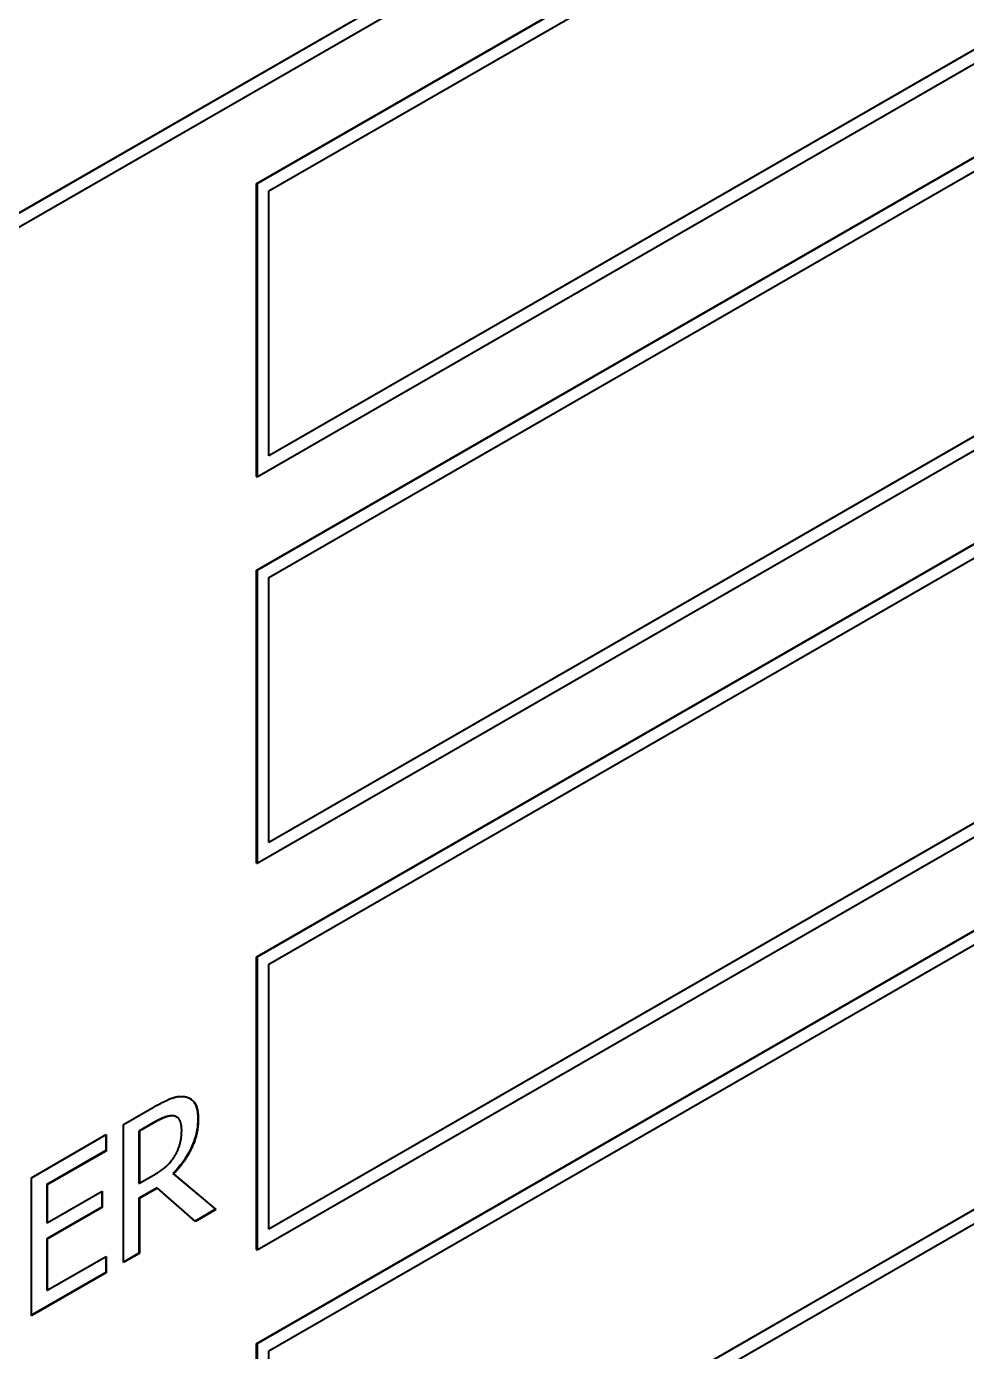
# Model space of a CAD drawing. Header units: inches. Extents: x 6934 to 18973, y 4254 to 7629.
# Drawn here: x 11215.6 to 11226.73, y 6535.79 to 6551.48 of the extents above; entities that cross this region are included whole.
import ezdxf

# ---------------------------------------------------------------- set-up
doc = ezdxf.new("R2010")
doc.units = ezdxf.units.IN
doc.header["$MEASUREMENT"] = 0
doc.layers.add('POWER SUPPLY CASE OUTLINE$0$가시적인 것(ISO)', color=3, linetype='Continuous', lineweight=40, true_color=0x00ff00)
doc.layers.add('POWER SUPPLY CASE OUTLINE$0$가시적인 좁은 것(ISO)', color=3, linetype='Continuous', lineweight=35, true_color=0x00ff00)

msp = doc.modelspace()

# ---------------------------------------------------------------- linework, layer by layer
at = {"layer": 'POWER SUPPLY CASE OUTLINE$0$가시적인 것(ISO)'}
for p, q in [((11205.32, 6543.234), (11237.281, 6561.639)), ((11205.461, 6543.485), (11237.134, 6561.724)), ((11237.14, 6561.721), (11205.461, 6543.479)), ((11218.325, 6549.618), (11237.275, 6560.531)), ((11237.281, 6560.527), (11218.331, 6549.614)), ((11218.472, 6549.532), (11237.14, 6560.282)), ((11218.472, 6546.399), (11237.134, 6557.146)), ((11237.14, 6557.143), (11218.472, 6546.393)), ((11218.331, 6546.148), (11237.281, 6557.061)), ((11218.325, 6545.039), (11237.275, 6555.952)), ((11237.281, 6555.949), (11218.331, 6545.036)), ((11218.472, 6544.954), (11237.14, 6555.704)), ((11218.472, 6541.821), (11237.134, 6552.568)), ((11237.14, 6552.565), (11218.472, 6541.815)), ((11218.331, 6541.57), (11237.281, 6552.483)), ((11218.325, 6540.461), (11237.275, 6551.374)), ((11237.281, 6551.371), (11218.331, 6540.458)), ((11218.472, 6540.376), (11237.14, 6551.126)), ((11218.325, 6546.151), (11218.325, 6549.618)), ((11218.325, 6549.618), (11218.331, 6549.614)), ((11218.331, 6549.614), (11218.331, 6546.148)), ((11218.472, 6546.393), (11218.472, 6549.532)), ((11218.472, 6537.243), (11237.134, 6547.99)), ((11237.14, 6547.986), (11218.472, 6537.236)), ((11218.331, 6536.991), (11237.281, 6547.904)), ((11218.325, 6535.883), (11237.275, 6546.796)), ((11237.281, 6546.792), (11218.331, 6535.88)), ((11218.472, 6535.798), (11237.14, 6546.548)), ((11218.325, 6546.151), (11218.331, 6546.148)), ((11218.325, 6541.573), (11218.325, 6545.039)), ((11218.325, 6545.039), (11218.331, 6545.036)), ((11218.331, 6545.036), (11218.331, 6541.57)), ((11218.472, 6541.815), (11218.472, 6544.954)), ((11218.331, 6532.413), (11237.281, 6543.326)), ((11218.472, 6532.665), (11237.134, 6543.411)), ((11237.14, 6543.408), (11218.472, 6532.658)), ((11218.325, 6541.573), (11218.331, 6541.57)), ((11218.325, 6536.995), (11218.325, 6540.461)), ((11218.325, 6540.461), (11218.331, 6540.458)), ((11218.331, 6540.458), (11218.331, 6536.991)), ((11218.472, 6537.236), (11218.472, 6540.376)), ((11216.751, 6538.476), (11217.115, 6538.686)), ((11217.375, 6538.569), (11217.38, 6538.566)), ((11216.751, 6536.841), (11216.751, 6538.476)), ((11217.12, 6538.507), (11216.933, 6538.399)), ((11216.933, 6538.399), (11216.939, 6538.396)), ((11216.933, 6538.399), (11216.933, 6537.784)), ((11217.125, 6538.503), (11216.939, 6538.396)), ((11216.939, 6538.396), (11216.939, 6537.781)), ((11215.66, 6537.847), (11216.544, 6538.357)), ((11216.539, 6538.354), (11216.539, 6538.167)), ((11216.544, 6538.357), (11216.544, 6538.163)), ((11216.539, 6538.167), (11215.842, 6537.765)), ((11216.544, 6538.163), (11215.848, 6537.762)), ((11216.539, 6538.167), (11216.544, 6538.163)), ((11215.66, 6536.212), (11215.66, 6537.847)), ((11216.933, 6537.784), (11216.939, 6537.781)), ((11216.939, 6537.781), (11217.104, 6537.876)), ((11217.336, 6537.896), (11217.342, 6537.893)), ((11217.336, 6537.896), (11217.84, 6537.474)), ((11217.342, 6537.893), (11217.845, 6537.471)), ((11215.842, 6537.765), (11215.842, 6537.318)), ((11215.842, 6537.765), (11215.848, 6537.762)), ((11215.848, 6537.762), (11215.848, 6537.314)), ((11215.848, 6537.314), (11216.497, 6537.688)), ((11216.492, 6537.685), (11216.492, 6537.498)), ((11216.497, 6537.688), (11216.497, 6537.495)), ((11217.148, 6537.727), (11216.933, 6537.603)), ((11217.154, 6537.723), (11216.939, 6537.599)), ((11217.148, 6537.727), (11217.154, 6537.723)), ((11217.601, 6537.33), (11217.154, 6537.723)), ((11216.492, 6537.498), (11215.842, 6537.124)), ((11216.497, 6537.495), (11215.848, 6537.121)), ((11216.492, 6537.498), (11216.497, 6537.495)), ((11216.933, 6537.603), (11216.939, 6537.599)), ((11216.933, 6537.603), (11216.933, 6536.952)), ((11216.939, 6537.599), (11216.939, 6536.949)), ((11217.84, 6537.474), (11217.597, 6537.334)), ((11217.845, 6537.471), (11217.601, 6537.33)), ((11217.84, 6537.474), (11217.845, 6537.471)), ((11215.842, 6537.318), (11215.848, 6537.314)), ((11215.842, 6537.124), (11215.842, 6536.517)), ((11215.842, 6537.124), (11215.848, 6537.121)), ((11215.848, 6537.121), (11215.848, 6536.514)), ((11218.325, 6536.995), (11218.331, 6536.991)), ((11215.848, 6536.514), (11216.544, 6536.915)), ((11216.539, 6536.912), (11216.539, 6536.725)), ((11216.544, 6536.915), (11216.544, 6536.722)), ((11216.933, 6536.952), (11216.751, 6536.847)), ((11216.939, 6536.949), (11216.751, 6536.841)), ((11216.933, 6536.952), (11216.939, 6536.949)), ((11216.539, 6536.725), (11215.66, 6536.219)), ((11216.544, 6536.722), (11215.66, 6536.212)), ((11216.539, 6536.725), (11216.544, 6536.722)), ((11215.842, 6536.517), (11215.848, 6536.514)), ((11218.325, 6532.416), (11218.325, 6535.883)), ((11218.325, 6535.883), (11218.331, 6535.88)), ((11218.331, 6535.88), (11218.331, 6532.413)), ((11218.472, 6532.658), (11218.472, 6535.798))]:
    msp.add_line(p, q, dxfattribs=at)
for points, degree in [([(11217.115, 6538.686), (11217.237, 6538.755), (11217.401, 6538.819), (11217.475, 6538.807)], 2), ([(11217.475, 6538.807), (11217.55, 6538.794), (11217.635, 6538.67), (11217.635, 6538.541)], 2), ([(11217.35, 6538.577), (11217.31, 6538.584), (11217.203, 6538.548), (11217.125, 6538.503)], 2), ([(11217.375, 6538.569), (11217.365, 6538.574), (11217.355, 6538.578), (11217.344, 6538.58)], 3), ([(11217.439, 6538.411), (11217.439, 6538.483), (11217.396, 6538.568), (11217.35, 6538.577)], 2), ([(11217.635, 6538.541), (11217.635, 6538.362), (11217.477, 6538.029), (11217.342, 6537.893)], 2), ([(11217.359, 6538.108), (11217.401, 6538.177), (11217.439, 6538.326), (11217.439, 6538.411)], 2), ([(11217.104, 6537.876), (11217.185, 6537.923), (11217.315, 6538.031), (11217.359, 6538.108)], 2)]:
    msp.add_open_spline(points, degree=degree, dxfattribs=at)
for points, knots in [([(11217.532, 6538.787), (11217.538, 6538.783), (11217.544, 6538.78), (11217.573, 6538.757), (11217.592, 6538.733), (11217.623, 6538.658), (11217.63, 6538.603), (11217.63, 6538.545)], [-0.05042298, -0.05042298, -0.05042298, -0.05042298, -0.04588995, -0.04588995, -0.0266657, -0.0266657, 0, 0, 0, 0]), ([(11217.344, 6538.58), (11217.316, 6538.585), (11217.284, 6538.581), (11217.227, 6538.561), (11217.187, 6538.546), (11217.12, 6538.507)], [-0.08567867, -0.08567867, -0.08567867, -0.08567867, -0.03584693, -0.03584693, 0, 0, 0, 0]), ([(11217.63, 6538.545), (11217.63, 6538.505), (11217.627, 6538.464), (11217.614, 6538.383), (11217.605, 6538.343), (11217.567, 6538.225), (11217.532, 6538.158), (11217.452, 6538.026), (11217.397, 6537.957), (11217.336, 6537.896)], [-0.08383767, -0.08383767, -0.08383767, -0.08383767, -0.07041272, -0.07041272, -0.05799448, -0.05799448, -0.03422864, -0.03422864, 0, 0, 0, 0])]:
    msp.add_open_spline(points, degree=3, knots=knots, dxfattribs=at)
at = {"layer": 'POWER SUPPLY CASE OUTLINE$0$가시적인 좁은 것(ISO)'}
for p, q in [((11217.344, 6538.58), (11217.35, 6538.577)), ((11217.12, 6538.507), (11217.125, 6538.503)), ((11217.63, 6538.545), (11217.635, 6538.541))]:
    msp.add_line(p, q, dxfattribs=at)

doc.saveas('drawing.dxf')
